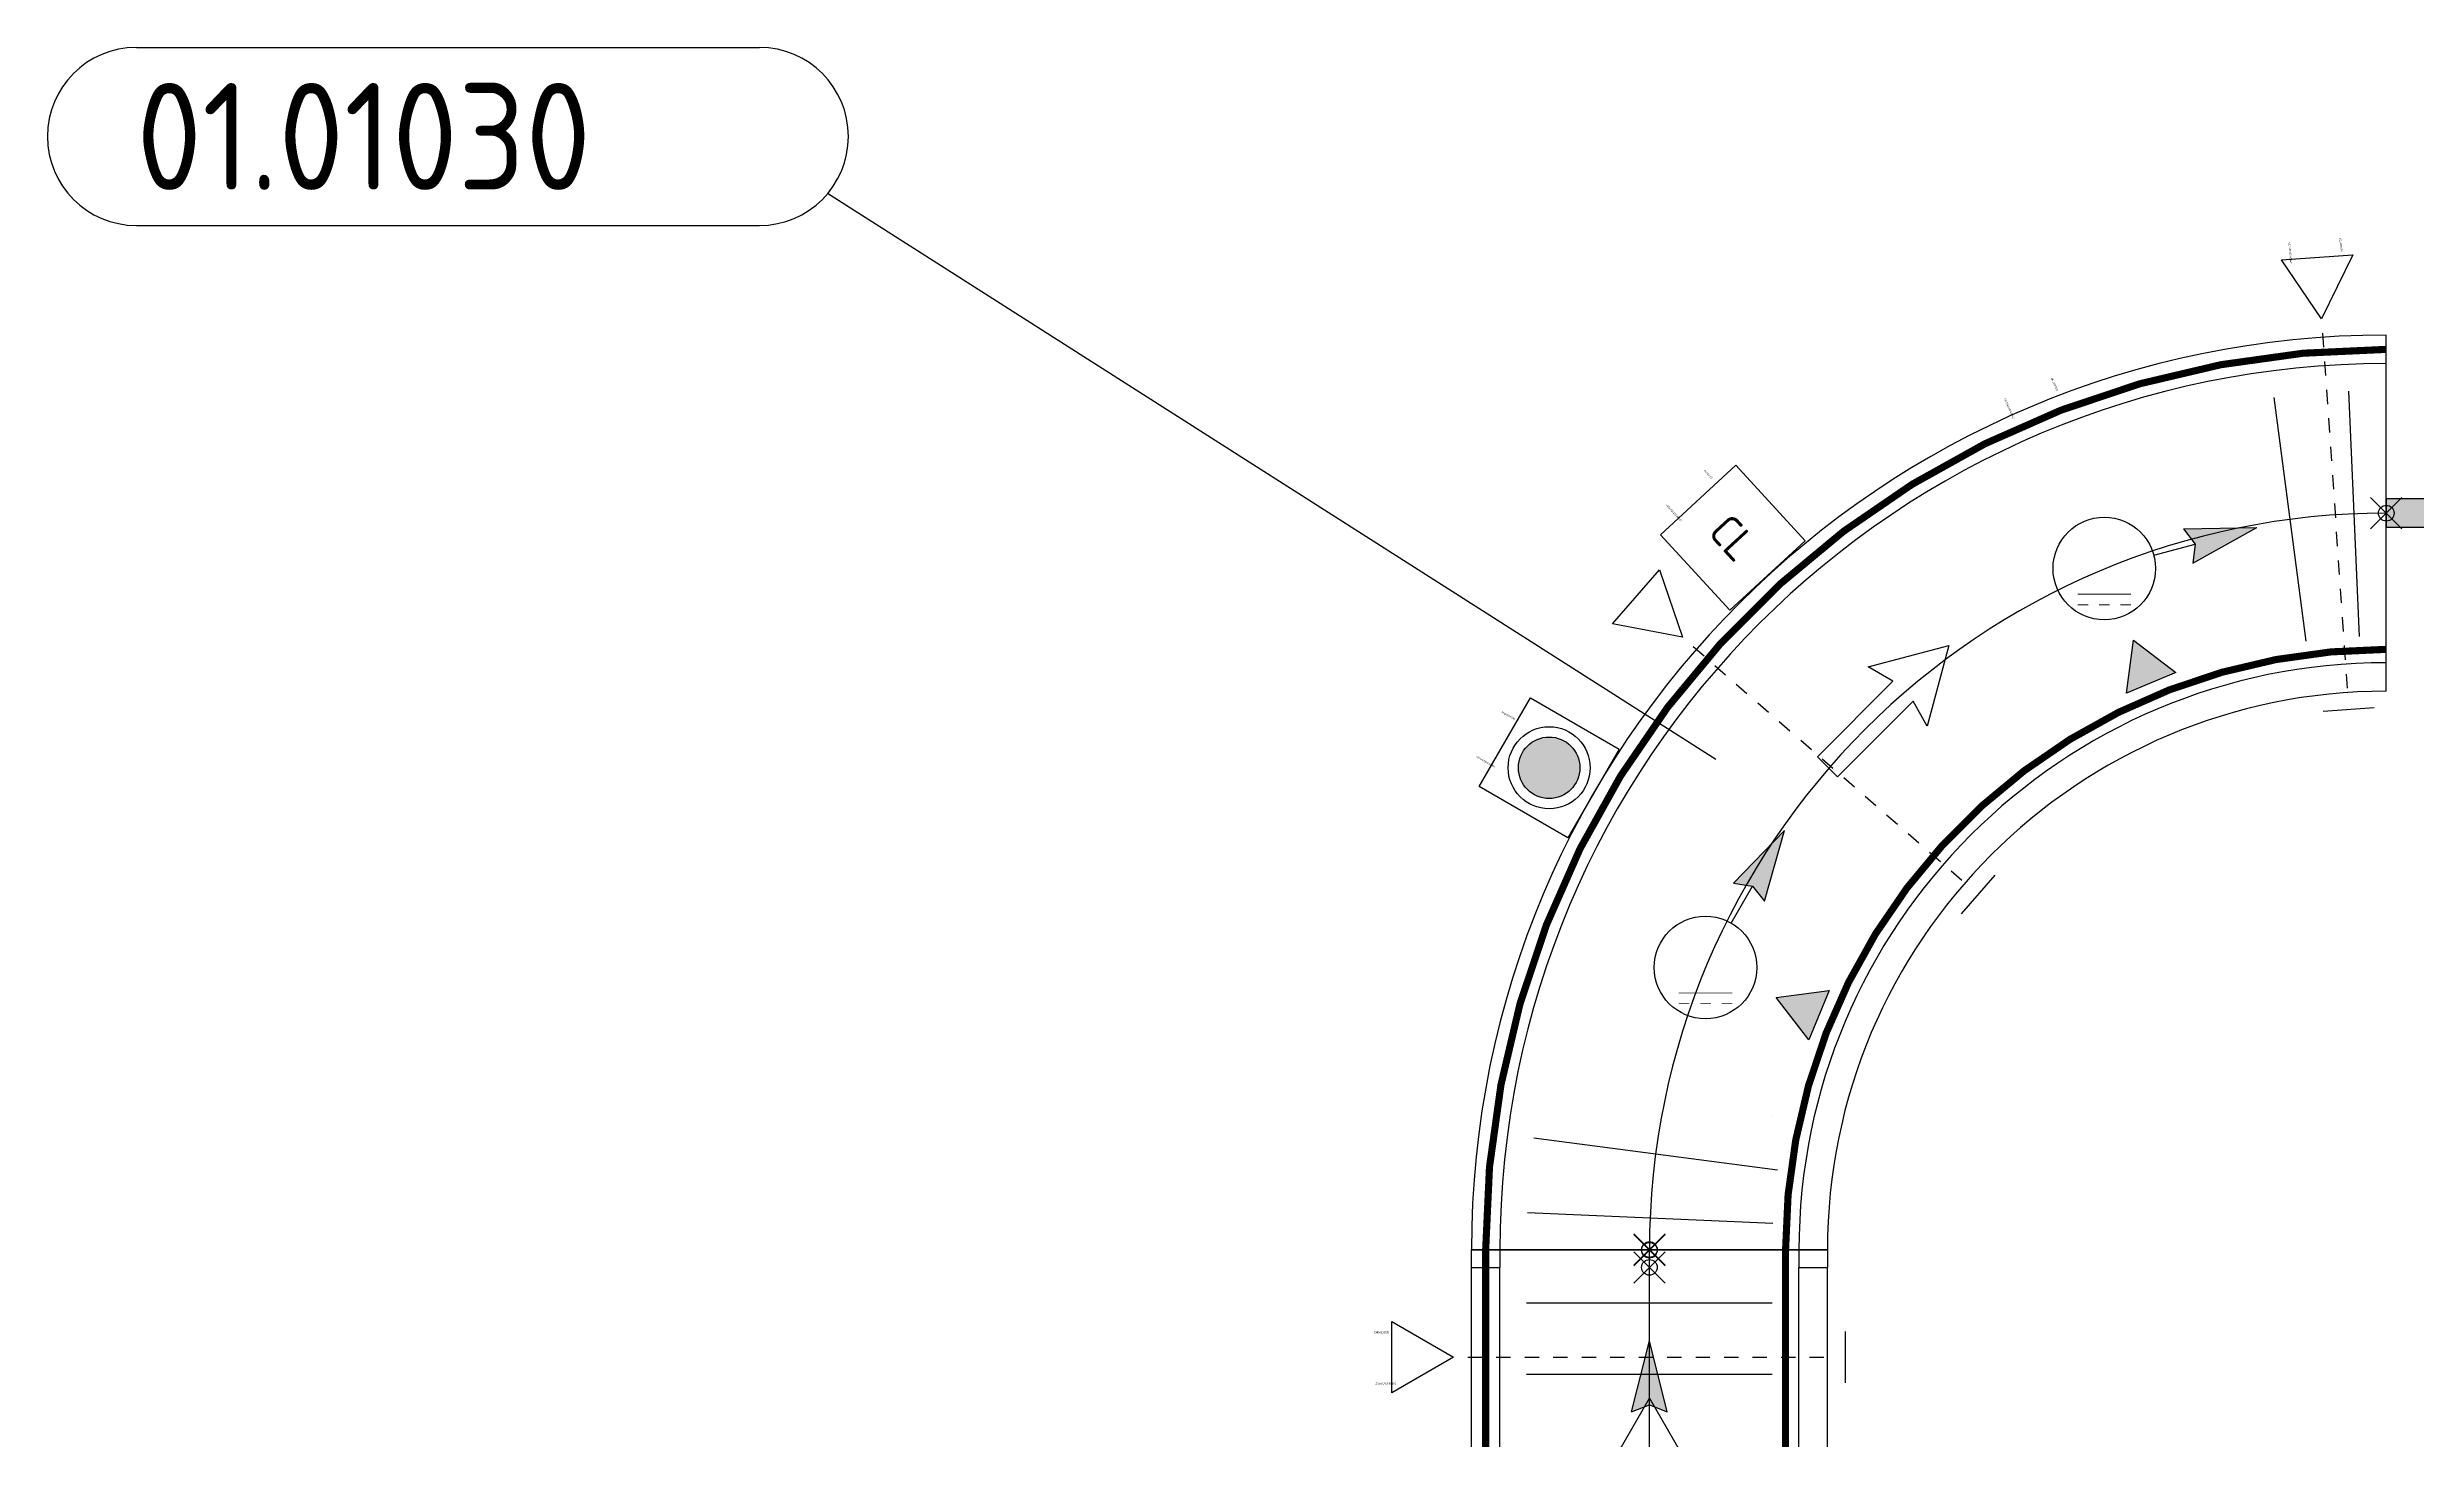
# Model space of a CAD drawing. Header units: millimetres. Extents: x -237058 to -184775, y -34272 to -10386.
# Drawn here: x -222699 to -219372, y -16322 to -14367 of the extents above; entities that cross this region are included whole.
import ezdxf
from ezdxf.enums import TextEntityAlignment as Align

# ---------------------------------------------------------------- set-up
doc = ezdxf.new("R2018")
doc.units = ezdxf.units.MM
doc.header["$PDMODE"] = 35
doc.header["$PDSIZE"] = 22
for name, color, linetype in [('0_SA-Comp_Connections_And_Zooms', 1, 'Continuous'), ('0_SA-Comp_ICE', 4, 'Continuous'), ('0_SA-Comp_Profinet', 7, 'Continuous'), ('0_SA-Comp_Safety', 30, 'Continuous'), ('0_TOC+0600_conv_ICE', 7, 'Continuous'), ('conv_accumulation', 3, 'Continuous'), ('conv_beltside', 74, 'Continuous'), ('conv_centerline', 140, 'Continuous'), ('conv_direction', 30, 'Continuous'), ('conv_e-side', 12, 'Continuous'), ('conv_nodes', 7, 'Continuous'), ('conv_POSNR', 3, 'Continuous'), ('conv_speeds', 7, 'Continuous'), ('conv_type', 7, 'Continuous')]:
    doc.layers.add(name, color=color, linetype=linetype)
doc.layers.add('conv_textures', color=7, linetype='Continuous', true_color=0x5a6e7e)
doc.styles.add('ICE_25', font='calibri.ttf', dxfattribs={"height": 25})
doc.styles.get("Standard").update_dxf_attribs({"font": 'isocp.shx'})

# ---------------------------------------------------------------- blocks, each defined once
blk = doc.blocks.new('ICE_sub-block_direction')
at = {"layer": 'conv_direction'}
for p, q in [((75, 20), (64.6, 58.6)), ((64.6, 58.6), (166.2, 0)), ((-75, -20), (-75, 20)), ((-75, 20), (75, 20)), ((166.2, 0), (64.6, -58.6)), ((75, -20), (-75, -20)), ((64.6, -58.6), (75, -20))]:
    blk.add_line(p, q, dxfattribs=at)
blk = doc.blocks.new('ICE_sub-block_balloon_S')
at = {"layer": 'conv_POSNR'}
for p, q in [((-437.5, 125), (437.5, 125)), ((-437.5, -125), (437.5, -125))]:
    blk.add_line(p, q, dxfattribs=at)
for centre, start, end in [((-437.5, 0), 90, 270), ((437.5, 0), 270, 90)]:
    blk.add_arc(centre, 125, start, end, dxfattribs=at)
blk = doc.blocks.new('ICE_sub-block_accumulation')
at = {"layer": 'conv_accumulation'}
h = blk.add_hatch(color=256, dxfattribs=at)
h.dxf.hatch_style = 1
h.paths.add_polyline_path([(0, 65), (-37.5, 0), (37.5, 0)])
for p, q in [((-37.5, 0), (0, 65)), ((0, 65), (37.5, 0)), ((37.5, 0), (-37.5, 0))]:
    blk.add_line(p, q, dxfattribs=at)
blk = doc.blocks.new('power_supply_sign')
blk.add_lwpolyline([(0, 0), (30, 41), (9, 41), (20, 61), (6, 61), (-7, 33), (12, 33)], close=True)
blk = doc.blocks.new('*U258')
for p, q in [((0, 210), (0, 250)), ((0, -210), (0, 210)), ((0, -250), (0, -210)), ((785, -1035), (825, -1035)), ((825, -1035), (1245, -1035)), ((1245, -1035), (1285, -1035))]:
    blk.add_line(p, q)
for radius in [1285, 1245, 825, 785]:
    blk.add_arc((0, -1035), radius, 0, 90)
at = {"layer": 'conv_beltside', "const_width": 10}
blk.add_lwpolyline([(843.8, -1035, 0.414214), (0, -191.2)], format="xyb", dxfattribs=at)
at = {"layer": 'conv_centerline'}
blk.add_arc((0, -1035), 1035, 0, 90, dxfattribs=at)
at = {"layer": 'conv_e-side', "const_width": 10}
blk.add_lwpolyline([(1265, -1035, 0.414214), (0, 230)], format="xyb", dxfattribs=at)
at = {"layer": 'conv_nodes'}
for p in [(0, 0), (1035, -1035)]:
    blk.add_point(p, dxfattribs=at)
at = {"layer": 'conv_POSNR'}
blk.add_line((689.3, -93.1), (1483.7, 1154.2), dxfattribs=at)
at = {"layer": 'conv_textures'}
for p, q in [((37.6, -173.3), (52.7, 171.4)), ((112.6, -179.9), (157.6, 162.2)), ((855.1, -922.4), (1197.2, -877.4)), ((861.7, -997.4), (1206.4, -982.3))]:
    blk.add_line(p, q, dxfattribs=at)
for name, p, rotation in [('ICE_sub-block_balloon_S', (1564, 1687.5), 269.9999999999998), ('ICE_sub-block_accumulation', (330.1, -238.2), 337.4999999999999), ('ICE_sub-block_accumulation', (796.8, -704.9), 292.4999999999999)]:
    blk.add_blockref(name, p, dxfattribs=dict(rotation=rotation))
at = {"xscale": 0.0009999999999999432, "yscale": 0.0009999999999999432, "zscale": 0.0009999999999999432}
blk.add_blockref('power_supply_sign', (187.6, -173.3), dxfattribs=at)
at = {"layer": 'conv_direction', "rotation": 315}
blk.add_blockref('ICE_sub-block_direction', (731.9, -303.1), dxfattribs=at)
at = {"layer": 'conv_POSNR', "flags": 8}
blk.add_attdef('position_number', (1489, 2125), '', height=150, rotation=270, dxfattribs=at)
at = {"layer": 'conv_speeds', "lineweight": 30, "flags": 2}
for tag, p in [('v', (37.6, -210)), ('a', (112.6, -210))]:
    blk.add_attdef(tag, text='', height=25, rotation=270, dxfattribs=at).set_placement(p, align=Align.MIDDLE_RIGHT)
at = {"layer": 'conv_type', "style": 'ICE_25', "flags": 10}
blk.add_attdef('identifier', (9.1, 221.4), '', height=25, rotation=352.5, dxfattribs=at)
blk = doc.blocks.new('*U260')
for p, q in [((0, 250), (700, 250)), ((0, 210), (0, 250)), ((700, 250), (700, 210)), ((700, 250), (725, 250)), ((725, 250), (725, 210)), ((0, 210), (700, 210)), ((0, -210), (0, 210)), ((725, 210), (700, 210)), ((725, 210), (725, -210)), ((0, -210), (700, -210)), ((0, -250), (0, -210)), ((700, -210), (700, -250)), ((725, -210), (700, -210)), ((725, -210), (725, -250)), ((0, -250), (700, -250)), ((725, -250), (700, -250))]:
    blk.add_line(p, q)
at = {"layer": 'conv_beltside', "const_width": 10}
for points in [[(0, -191.2), (700, -191.2)], [(700, -191.2), (725, -191.2)]]:
    blk.add_lwpolyline(points, dxfattribs=at)
at = {"layer": 'conv_centerline'}
for p, q in [((0, 0), (700, 0)), ((700, 0), (725, 0))]:
    blk.add_line(p, q, dxfattribs=at)
at = {"layer": 'conv_e-side', "const_width": 10}
for points in [[(0, 230), (700, 230)], [(700, 230), (725, 230)]]:
    blk.add_lwpolyline(points, dxfattribs=at)
at = {"layer": 'conv_nodes'}
for p in [(0, 0), (700, 0), (725, 0)]:
    blk.add_point(p, dxfattribs=at)
at = {"layer": 'conv_POSNR'}
blk.add_line((79.4, 1180.1), (274.2, 92.1), dxfattribs=at)
at = {"layer": 'conv_textures'}
for p, q in [((50, 172.5), (50, -172.5)), ((150, 172.5), (150, -172.5)), ((550, 172.5), (550, -172.5)), ((650, 172.5), (650, -172.5))]:
    blk.add_line(p, q, dxfattribs=at)
at = {"rotation": 270}
blk.add_blockref('ICE_sub-block_balloon_S', (-24.3, 1687.5), dxfattribs=at)
at = {"xscale": -0.0009999999999999432, "yscale": 0.0009999999999999432, "zscale": 0.0009999999999999432, "rotation": 180}
blk.add_blockref('power_supply_sign', (200, 172.5), dxfattribs=at)
at = {"layer": 'conv_direction'}
blk.add_blockref('ICE_sub-block_direction', (350, 0), dxfattribs=at)
blk.add_blockref('ICE_sub-block_direction', (350, 0), dxfattribs=at)
at = {"layer": 'conv_POSNR', "flags": 8}
blk.add_attdef('position_number', (-99.3, 2125), '', height=150, rotation=270, dxfattribs=at)
at = {"layer": 'conv_speeds', "lineweight": 30, "flags": 2}
for tag, p in [('v', (50, 210)), ('a', (125, 210))]:
    blk.add_attdef(tag, text='', height=25, rotation=270, dxfattribs=at).set_placement(p, align=Align.MIDDLE_LEFT)
at = {"layer": 'conv_type', "style": 'ICE_25', "flags": 10}
blk.add_attdef('identifier', (15, -242.5), '', height=25, dxfattribs=at)
blk = doc.blocks.new('*U29')
h = blk.add_hatch(color=256)
h.dxf.hatch_style = 1
h.paths.add_polyline_path([(1887.5, 37.5), (1887.5, 20), (112.5, 20), (112.5, -20), (1887.5, -20), (1887.5, -37.5), (2000, 0)])
h = blk.add_hatch(color=256)
h.dxf.hatch_style = 1
h.paths.add_polyline_path([(0, 20), (0, -20), (112.5, -20), (112.5, 20)])
for p, q in [((1887.5, 37.5), (1887.5, 20)), ((2000, 0), (1887.5, 37.5)), ((0, 20), (0, -20)), ((112.5, 20), (0, 20)), ((1887.5, 20), (112.5, 20)), ((112.5, -20), (112.5, 20)), ((1887.5, -37.5), (2000, 0)), ((112.5, -20), (0, -20)), ((1887.5, -20), (112.5, -20)), ((1887.5, -20), (1887.5, -37.5))]:
    blk.add_line(p, q)
blk = doc.blocks.new('*U37')
at = {"ltscale": 0.5}
for p, q in [((-50, 86.6), (50, 86.6)), ((0, 0), (-50, 86.6)), ((50, 86.6), (0, 0)), ((36, -550), (-36, -550))]:
    blk.add_line(p, q, dxfattribs=at)
for p, q in [((0, -20), (0, -40)), ((0, -60), (0, -80)), ((0, -100), (0, -120)), ((0, -140), (0, -160)), ((0, -180), (0, -200)), ((0, -220), (0, -240)), ((0, -260), (0, -280)), ((0, -300), (0, -320)), ((0, -340), (0, -360)), ((0, -380), (0, -400)), ((0, -420), (0, -440)), ((0, -460), (0, -480)), ((0, -500), (0, -520))]:
    blk.add_line(p, q)
at = {"lineweight": 30, "flags": 2}
for tag, p in [('EPLAN_REF', (-36, 111.6)), ('FUNC_REF', (36, 111.6))]:
    blk.add_attdef(tag, text='', height=50, rotation=270, dxfattribs=at).set_placement(p, align=Align.MIDDLE_RIGHT)
blk = doc.blocks.new('*U38')
at = {"ltscale": 0.5}
h = blk.add_hatch(color=256, dxfattribs=at)
h.dxf.hatch_style = 1
h.paths.add_polyline_path([(132, 0), (122, -25), (222, 0), (122, 25)])
blk.add_line((72, 0), (132, 0))
for p, q in [((122, 25), (132, 0)), ((122, 25), (222, 0)), ((132, 0), (122, -25)), ((122, -25), (222, 0))]:
    blk.add_line(p, q, dxfattribs=at)
at = {"ltscale": 0.5, "const_width": 1}
for points in [[(-51, 37.5), (-51, 22.5)], [(-36, 37.5), (-36, -37.5)], [(-51, 7.5), (-51, -7.5)], [(-51, -22.5), (-51, -37.5)]]:
    blk.add_lwpolyline(points, dxfattribs=at)
blk.add_circle((0, 0), 72)
at = {"lineweight": 30, "flags": 8}
for tag, p in [('EPLAN_REF', (-36, -275)), ('FUNC_REF', (36, -275))]:
    blk.add_attdef(tag, text='', height=50, rotation=270, dxfattribs=at).set_placement(p, align=Align.MIDDLE_LEFT)
blk = doc.blocks.new('*U43')
at = {"ltscale": 0.5}
blk.add_lwpolyline([(-72, 72), (72, 72), (72, -72), (-72, -72)], close=True, dxfattribs=at)
at = {"insert": (0, 0), "char_height": 45, "width": 90.621, "attachment_point": 5, "rotation": 270}
blk.add_mtext('\\pxqc;CL', dxfattribs=at)
at = {"lineweight": 30, "flags": 19}
for tag, p in [('EPLAN_REF', (-36, 97.1)), ('FUNC_REF', (36, 96.9))]:
    blk.add_attdef(tag, text='', height=50, rotation=269.9158, dxfattribs=at).set_placement(p, align=Align.MIDDLE_RIGHT)
blk = doc.blocks.new('*U44')
at = {"ltscale": 0.5}
h = blk.add_hatch(color=256, dxfattribs=at)
h.dxf.hatch_style = 1
h.paths.add_polyline_path([(114.3, -66), (93.2, -82.7), (192.3, -111), (118.2, -39.3)])
blk.add_line((62.4, -36), (114.3, -66))
for p, q in [((114.3, -66), (93.2, -82.7)), ((118.2, -39.3), (114.3, -66)), ((118.2, -39.3), (192.3, -111)), ((93.2, -82.7), (192.3, -111))]:
    blk.add_line(p, q, dxfattribs=at)
at = {"ltscale": 0.5, "const_width": 1}
for points in [[(-51, 37.5), (-51, 22.5)], [(-36, 37.5), (-36, -37.5)], [(-51, 7.5), (-51, -7.5)], [(-51, -22.5), (-51, -37.5)]]:
    blk.add_lwpolyline(points, dxfattribs=at)
blk.add_circle((0, 0), 72)
at = {"lineweight": 30, "flags": 7}
for tag, p in [('EPLAN_REF', (73.1, 268.5)), ('FUNC_REF', (138.8, 239))]:
    blk.add_attdef(tag, text='', height=50, rotation=245.8192, dxfattribs=at).set_placement(p, align=Align.MIDDLE_RIGHT)
blk = doc.blocks.new('*U40')
at = {"ltscale": 0.5}
h = blk.add_hatch(color=256, dxfattribs=at)
h.dxf.hatch_style = 1
h.paths.add_polyline_path([(34.2, -127.5), (7.4, -124.3), (57.5, -214.4), (55.7, -111.4)])
blk.add_line((18.6, -69.5), (34.2, -127.5))
for p, q in [((7.4, -124.3), (57.5, -214.4)), ((34.2, -127.5), (7.4, -124.3)), ((55.7, -111.4), (34.2, -127.5)), ((55.7, -111.4), (57.5, -214.4))]:
    blk.add_line(p, q, dxfattribs=at)
at = {"ltscale": 0.5, "const_width": 1}
for points in [[(-51, 37.5), (-51, 22.5)], [(-36, 37.5), (-36, -37.5)], [(-51, 7.5), (-51, -7.5)], [(-51, -22.5), (-51, -37.5)]]:
    blk.add_lwpolyline(points, dxfattribs=at)
blk.add_circle((0, 0), 72)
at = {"lineweight": 30, "flags": 24}
for tag, p in [('EPLAN_REF', (239.7, 138.6)), ('FUNC_REF', (268.2, 72.5))]:
    blk.add_attdef(tag, text='', height=50, rotation=203.2511, dxfattribs=at).set_placement(p, align=Align.MIDDLE_RIGHT)
blk = doc.blocks.new('*U41')
at = {"ltscale": 0.5}
for p, q in [((0, 0), (19.1, 98.2)), ((19.1, 98.2), (94.6, 32.5)), ((94.6, 32.5), (0, 0)), ((-333.8, -438.6), (-388.1, -391.4))]:
    blk.add_line(p, q, dxfattribs=at)
for p, q in [((-13.1, -15.1), (-26.2, -30.2)), ((-39.4, -45.3), (-52.5, -60.4)), ((-65.6, -75.5), (-78.7, -90.5)), ((-91.9, -105.6), (-105, -120.7)), ((-144.4, -166), (-157.5, -181.1)), ((-118.1, -135.8), (-131.2, -150.9)), ((-170.6, -196.2), (-183.7, -211.3)), ((-196.9, -226.4), (-210, -241.5)), ((-223.1, -256.6), (-236.2, -271.6)), ((-249.4, -286.7), (-262.5, -301.8)), ((-275.6, -316.9), (-288.7, -332)), ((-301.9, -347.1), (-315, -362.2)), ((-328.1, -377.3), (-341.2, -392.4))]:
    blk.add_line(p, q)
at = {"lineweight": 30, "flags": 55}
for tag, p in [('EPLAN_REF', (46.1, 107.8)), ('FUNC_REF', (100.4, 60.6))]:
    blk.add_attdef(tag, text='', height=50, rotation=228.9869, dxfattribs=at).set_placement(p, align=Align.MIDDLE_RIGHT)
blk = doc.blocks.new('*U42')
at = {"ltscale": 0.5}
for p, q in [((0, 0), (82.9, 55.9)), ((82.9, 55.9), (89.9, -43.9)), ((89.9, -43.9), (0, 0)), ((-546.2, -74.1), (-551.2, -2.3))]:
    blk.add_line(p, q, dxfattribs=at)
for p, q in [((-458.9, -32), (-478.8, -33.4)), ((-419, -29.2), (-438.9, -30.6)), ((-379.1, -26.4), (-399, -27.8)), ((-339.2, -23.6), (-359.1, -25)), ((-299.3, -20.8), (-319.2, -22.2)), ((-259.4, -18.1), (-279.3, -19.5)), ((-219.5, -15.3), (-239.4, -16.7)), ((-179.6, -12.5), (-199.5, -13.9)), ((-139.7, -9.7), (-159.6, -11.1)), ((-99.8, -6.9), (-119.7, -8.3)), ((-59.9, -4.2), (-79.8, -5.6)), ((-20, -1.4), (-39.9, -2.8)), ((-498.8, -34.7), (-518.7, -36.1))]:
    blk.add_line(p, q)
at = {"lineweight": 30, "flags": 29}
for tag, p in [('EPLAN_REF', (108.6, 43.8)), ('FUNC_REF', (114.1, -28))]:
    blk.add_attdef(tag, text='', height=50, rotation=184.3694, dxfattribs=at).set_placement(p, align=Align.MIDDLE_RIGHT)
blk = doc.blocks.new('*U200')
h = blk.add_hatch(color=256)
h.dxf.hatch_style = 1
h.paths.add_polyline_path([(43.2, 0, 1), (-43.2, 0, 1)])
at = {"ltscale": 0.5}
blk.add_lwpolyline([(-72, 72), (72, 72), (72, -72), (-72, -72)], close=True, dxfattribs=at)
for radius in [57.6, 43.2]:
    blk.add_circle((0, 0), radius)
at = {"lineweight": 30, "flags": 104}
for tag, p in [('FUNC_REF', (-97, 36)), ('EPLAN_REF', (-97, -36))]:
    blk.add_attdef(tag, text='', height=50, dxfattribs=at).set_placement(p, align=Align.MIDDLE_RIGHT)

msp = doc.modelspace()

# ---------------------------------------------------------------- block references
at = {"layer": '0_SA-Comp_Connections_And_Zooms'}
msp.add_blockref('*U29', (-219414.1, -15020.7), dxfattribs=at)
at = {"layer": '0_SA-Comp_ICE'}
ref = msp.add_blockref('*U42', (-219505.2, -14747.8), dxfattribs=dict(at, rotation=90))
lines = msp.add_mtext('S2_0101030', dxfattribs={"layer": '0', "insert": (-219477.2, -14633.8), "char_height": 2.5, "attachment_point": 1, "rotation": 274.3694})
ref.add_attrib('FUNC_REF', '', (-219477.2, -14633.8), dxfattribs={"flags": 32}).embed_mtext(lines)
lines = msp.add_mtext('=Z01+01030-503B7', dxfattribs={"layer": '0', "insert": (-219549, -14639.3), "char_height": 2.5, "attachment_point": 1, "rotation": 274.3694})
ref.add_attrib('EPLAN_REF', '', (-219549, -14639.3), dxfattribs={"flags": 32}).embed_mtext(lines)
ref = msp.add_blockref('*U40', (-219810.2, -15098.4), dxfattribs=dict(at, rotation=90))
lines = msp.add_mtext('M2_0101030', dxfattribs={"layer": '0', "insert": (-219882.7, -14830.3), "char_height": 2.5, "attachment_point": 1, "rotation": 293.2511})
ref.add_attrib('FUNC_REF', '', (-219882.7, -14830.3), dxfattribs={"flags": 14}).embed_mtext(lines)
lines = msp.add_mtext('=Z01+01030-502M7', dxfattribs={"layer": '0', "insert": (-219948.8, -14858.7), "char_height": 2.5, "attachment_point": 1, "rotation": 293.2511})
ref.add_attrib('EPLAN_REF', '', (-219948.8, -14858.7), dxfattribs={"flags": 14}).embed_mtext(lines)
at = {"layer": '0_SA-Comp_ICE', "rotation": 90}
for name, p in [('*U41', (-220402.6, -15195)), ('*U44', (-220370.3, -15658.6)), ('*U38', (-220449.1, -16404.7))]:
    msp.add_blockref(name, p, dxfattribs=at)
at = {"layer": '0_SA-Comp_ICE'}
ref = msp.add_blockref('*U37', (-220724.1, -16205.7), dxfattribs=dict(at, rotation=90))
lines = msp.add_mtext('END0101025', dxfattribs={"layer": '0', "insert": (-220835.7, -16169.7), "char_height": 2.5, "attachment_point": 1})
ref.add_attrib('FUNC_REF', '', (-220835.7, -16169.7), dxfattribs={"flags": 72}).embed_mtext(lines)
lines = msp.add_mtext('=Z01+01025-503B2', dxfattribs={"layer": '0', "color": 0, "insert": (-220835.7, -16241.7), "char_height": 2.5, "attachment_point": 1})
ref.add_attrib('EPLAN_REF', '', (-220835.7, -16241.7), dxfattribs={"flags": 72}).embed_mtext(lines)
at = {"layer": '0_SA-Comp_Profinet'}
ref = msp.add_blockref('*U43', (-220332, -15055.2), dxfattribs=dict(at, rotation=42.57273806593119))
lines = msp.add_mtext('cl0101030', dxfattribs={"layer": '0', "insert": (-220371.1, -14959.4), "char_height": 2.5, "attachment_point": 1, "rotation": 312.4885})
ref.add_attrib('FUNC_REF', '', (-220371.1, -14959.4), dxfattribs={"flags": 62}).embed_mtext(lines)
lines = msp.add_mtext('=Z01+01030-501U2', dxfattribs={"layer": '0', "insert": (-220424.2, -15008.1), "char_height": 2.5, "attachment_point": 1, "rotation": 312.4885})
ref.add_attrib('EPLAN_REF', '', (-220424.2, -15008.1), dxfattribs={"flags": 62}).embed_mtext(lines)
at = {"layer": '0_SA-Comp_Safety'}
ref = msp.add_blockref('*U200', (-220589.9, -15378.2), dxfattribs=dict(at, rotation=329.9999999999984))
lines = msp.add_mtext('EMS0101030', dxfattribs={"layer": '0', "insert": (-220655.9, -15298.5), "char_height": 2.5, "attachment_point": 1, "rotation": 330})
ref.add_attrib('FUNC_REF', '', (-220655.9, -15298.5), dxfattribs={"flags": 10}).embed_mtext(lines)
lines = msp.add_mtext('=Z01+01030-120S1', dxfattribs={"layer": '0', "insert": (-220691.9, -15360.9), "char_height": 2.5, "attachment_point": 1, "rotation": 330})
ref.add_attrib('EPLAN_REF', '', (-220691.9, -15360.9), dxfattribs={"flags": 10}).embed_mtext(lines)
at = {"layer": '0_TOC+0600_conv_ICE'}
ref = msp.add_blockref('*U258', (-220449.1, -16055.7), dxfattribs=dict(at, rotation=90))
ref.add_attrib('position_number', '01.01030', (-222574.1, -14566.7), dxfattribs={"layer": 'conv_POSNR', "height": 150})
ref = msp.add_blockref('*U260', (-220449.1, -16779.7), dxfattribs=dict(at, rotation=90))
ref.add_attrib('position_number', '01.01025', (-222574.1, -16879), dxfattribs={"layer": 'conv_POSNR', "height": 150})
lines = msp.add_mtext('v = 0.50 (m/s)', dxfattribs={"layer": 'conv_speeds', "insert": (-220659.1, -16729.7), "char_height": 2.5, "attachment_point": 1})
ref.add_attrib('v', '', (-220659.1, -16729.7), dxfattribs={"flags": 64}).embed_mtext(lines)
lines = msp.add_mtext('a = 1.0 (m/s²)', dxfattribs={"layer": 'conv_speeds', "insert": (-220659.1, -16654.7), "char_height": 2.5, "attachment_point": 1})
ref.add_attrib('a', '', (-220659.1, -16654.7), dxfattribs={"flags": 64}).embed_mtext(lines)

doc.saveas('drawing.dxf')
